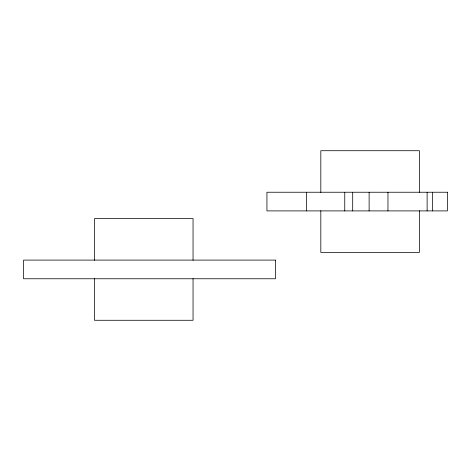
<?xml version="1.0" encoding="UTF-8"?>
<svg xmlns="http://www.w3.org/2000/svg" width="471" height="471" viewBox="0 0 471 471"><rect width="100%" height="100%" fill="white"/><g stroke="black" fill="none" stroke-linecap="round" stroke-linejoin="round"><path stroke-width="0.71" d="M432.466 192.239L432.466 210.902M427.126 192.239L427.126 210.902M419.384 192.421L419.384 150.72L320.816 150.72L320.816 192.421M419.384 210.714L419.384 252.421L320.816 252.421L320.816 210.714M387.963 192.239L387.963 210.902M369.123 192.239L369.123 210.902M352.697 192.239L352.697 210.902M344.754 192.239L344.754 210.902M306.55 192.239L306.55 210.902M193.051 260.286L193.051 218.579L94.483 218.579L94.483 260.286M193.051 278.579L193.051 320.28L94.483 320.28L94.483 278.579M447.45 192.239L266.933 192.239L266.933 210.902L447.45 210.902L447.45 192.239M275.47 260.098L23.55 260.098L23.55 278.761L275.47 278.761L275.47 260.098"/></g></svg>
